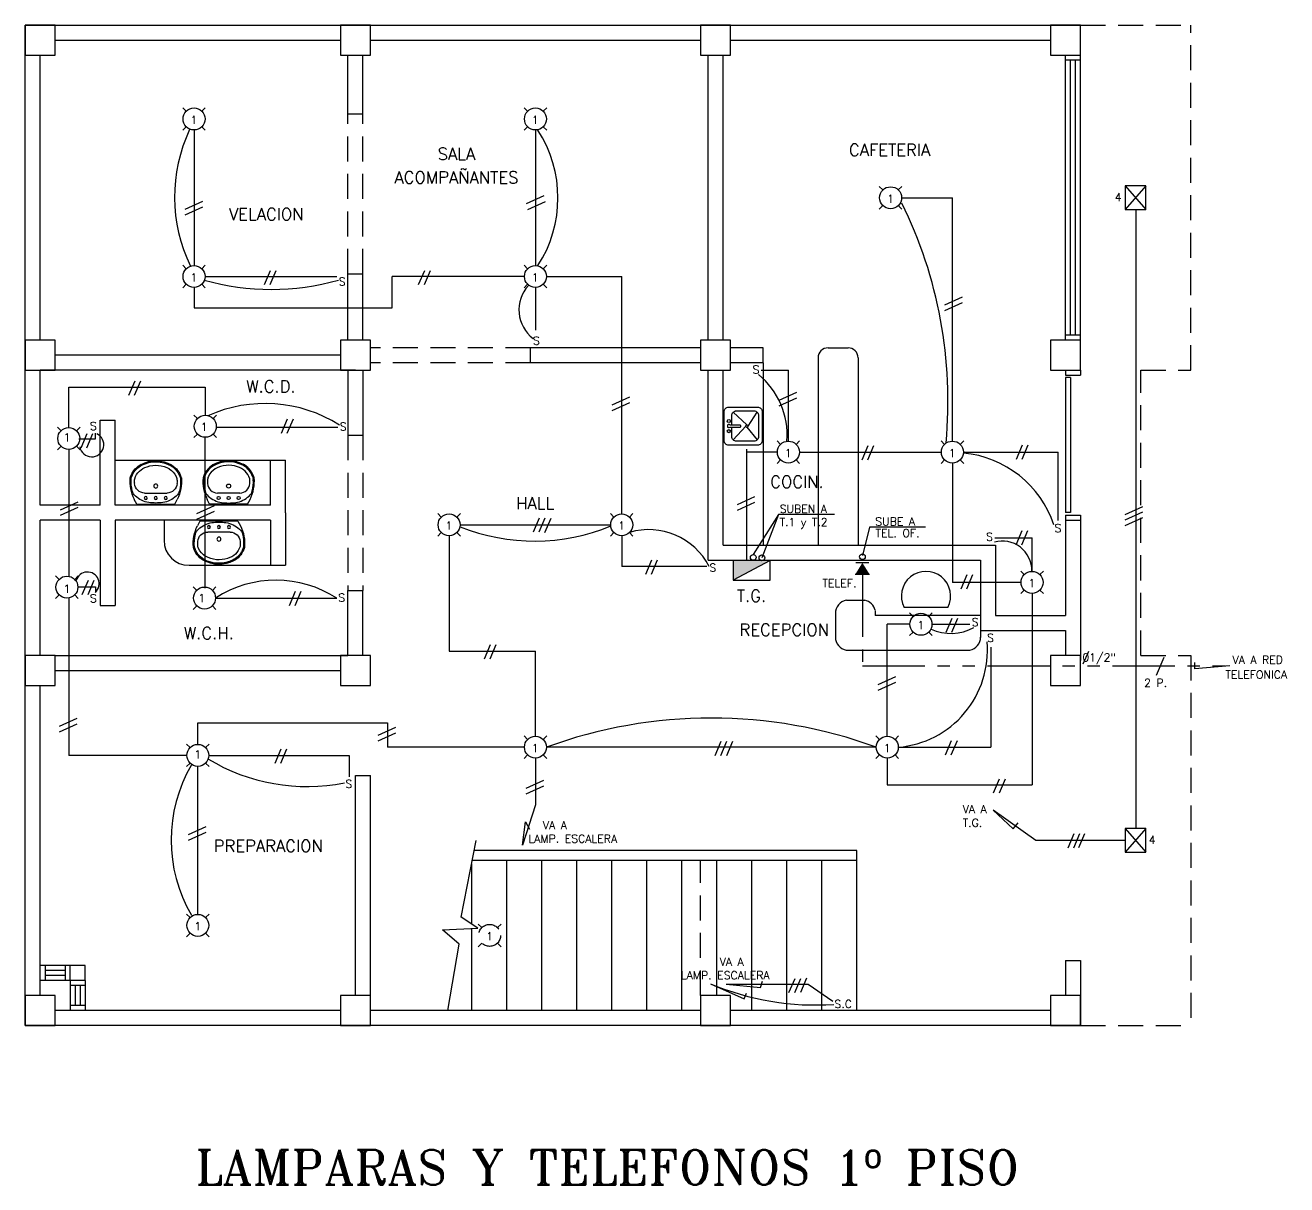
# Model space of a CAD drawing. Extents: x -89.1 to -43.4, y -9.8 to 19.6.
# Drawn here: x -88.57 to -75.96, y 7.48 to 19.07 of the extents above; entities that cross this region are included whole.
import ezdxf
from ezdxf.enums import TextEntityAlignment as Align

# ---------------------------------------------------------------- set-up
doc = ezdxf.new("R2010")
doc.units = 0
doc.header["$MEASUREMENT"] = 0
doc.linetypes.add('HIDDEN', pattern=[0.375, 0.25, -0.125])
doc.linetypes.add('PHANTOM2', pattern=[1.25, 0.625, -0.125, 0.125, -0.125, 0.125, -0.125])
doc.layers.get('0').update_dxf_attribs({"linetype": 'CONTINUOUS'})
for name, color, linetype in [('CABLES', 2, 'CONTINUOUS'), ('CAJONEO', 1, 'CONTINUOUS'), ('ELEMENTOS-ELEC', 2, 'CONTINUOUS'), ('NOTAS', 2, 'CONTINUOUS'), ('TEXTO', 2, 'CONTINUOUS'), ('TITULOS', 3, 'CONTINUOUS'), ('TUBERIA', 30, 'CONTINUOUS'), ('TUBERIA-TELEF', 21, 'PHANTOM2')]:
    doc.layers.add(name, color=color, linetype=linetype)
doc.styles.add('ROMANS', font='romans.shx', dxfattribs={"height": 0.08})
doc.styles.add('ROMANT', font='romant.shx', dxfattribs={"height": 0.15})

# ---------------------------------------------------------------- blocks, each defined once
blk = doc.blocks.new('TUTOR167')
for p, q in [((-0.19, 0), (-0.215, -0.046)), ((-0.19, 0), (0.19, 0)), ((0.19, 0), (0.215, -0.046)), ((-0.112, -0.11), (0.112, -0.11)), ((-0.158, -0.391), (-0.146, -0.397)), ((-0.153, -0.382), (-0.142, -0.388))]:
    blk.add_line(p, q)
for centre, radius in [((-0.1, -0.06), 0.015), ((0, -0.06), 0.015), ((0.1, -0.06), 0.015), ((0, -0.18), 0.02)]:
    blk.add_circle(centre, radius)
for centre, radius, start, end in [((0.14, -0.225), 0.397, 153.2366, 185.1908), ((-0.139, -0.155), 0.1, 131.0686, 165.7987), ((-0.112, -0.21), 0.1, 90, 176.5875), ((-0.018, -0.293), 0.284, 100.6374, 131.0686), ((0, -0.586), 0.576, 82.9944, 97.0056), ((0.018, -0.293), 0.284, 48.9314, 79.3626), ((0.112, -0.21), 0.1, 3.4125, 90), ((0.139, -0.155), 0.1, 14.2013, 48.9314), ((-0.14, -0.225), 0.397, 354.8092, 26.7634), ((0.14, -0.225), 0.387, 165.7987, 183.085), ((-0.147, -0.24), 0.1, 183.085, 200.7802), ((0.14, -0.225), 0.352, 176.5875, 184.6254), ((0.112, -0.233), 0.1, 335.4879, 358.2317), ((-0.14, -0.225), 0.352, 358.2317, 3.4125), ((-0.14, -0.225), 0.387, 354.8092, 14.2013), ((-0.04, -0.2), 0.224, 196.2861, 238.2877), ((-0.04, -0.2), 0.214, 200.7802, 238.2877), ((-0.04, -0.2), 0.179, 197.3522, 254.7067), ((0, -0.111), 0.276, 251.4503, 299.3617), ((0.04, -0.2), 0.179, 301.7123, 335.4879), ((0.04, -0.2), 0.214, 301.7123, 343.7139), ((0.04, -0.2), 0.224, 301.7123, 343.7139), ((0, -0.111), 0.321, 242.8748, 299.3617), ((0, -0.111), 0.311, 242.8748, 299.3617)]:
    blk.add_arc(centre, radius, start, end)
blk = doc.blocks.new('TUTOR61')
for p, q in [((0, -0.284), (-0.182, -0.119)), ((-0.013, -0.079), (-0.013, -0.209)), ((0.016, -0.3), (0.182, -0.119)), ((-0.016, -0.3), (-0.182, -0.434)), ((0, -0.317), (0.182, -0.434))]:
    blk.add_line(p, q)
blk.add_lwpolyline([(-0.19, 0), (0.19, 0, -0.414214), (0.25, -0.06), (0.25, -0.44, -0.414214), (0.19, -0.5), (-0.19, -0.5, -0.414214), (-0.25, -0.44), (-0.25, -0.06, -0.414214)], format="xyb", close=True)
for points in [[(0.013, -0.102), (0.14, -0.102, -0.414214), (0.2, -0.162), (0.2, -0.392, -0.414214), (0.14, -0.452), (-0.14, -0.452, -0.414214), (-0.2, -0.392), (-0.2, -0.162, -0.414214), (-0.14, -0.102)], [(-0.14, -0.102), (-0.013, -0.102, -0.414214)]]:
    blk.add_lwpolyline(points, format="xyb")
blk.add_lwpolyline([(0.013, -0.209), (0.013, -0.079)])
for centre, radius in [((-0.067, -0.062), 0.0203), ((0.067, -0.062), 0.0203), ((0, -0.3), 0.0163)]:
    blk.add_circle(centre, radius)
for centre, radius, start, end in [((0, -0.063), 0.0203, 309.4618, 230.5382), ((0, -0.209), 0.0129, 180, 0)]:
    blk.add_arc(centre, radius, start, end)

msp = doc.modelspace()

# ---------------------------------------------------------------- hatches: boundary and pattern name
at = {"layer": 'ELEMENTOS-ELEC'}
for points in [[(-81.121, 13.716), (-81.489, 13.716), (-81.489, 13.521)], [(-80.198, 13.694), (-80.126, 13.579), (-80.269, 13.579)]]:
    msp.add_hatch(color=256, dxfattribs=at).paths.add_polyline_path(points)

# ---------------------------------------------------------------- linework, layer by layer
at = {"layer": 'CABLES'}
for p, q in [((-86.793, 17.306), (-86.97, 17.226)), ((-83.383, 17.365), (-83.559, 17.285)), ((-83.37, 17.304), (-83.547, 17.224)), ((-86.793, 17.251), (-86.97, 17.171)), ((-86.118, 16.614), (-86.178, 16.472)), ((-86.06, 16.614), (-86.121, 16.472)), ((-84.576, 16.614), (-84.637, 16.472)), ((-84.519, 16.614), (-84.58, 16.472)), ((-79.202, 16.349), (-79.378, 16.269)), ((-79.202, 16.294), (-79.378, 16.214)), ((-87.472, 15.51), (-87.533, 15.368)), ((-87.415, 15.51), (-87.476, 15.368)), ((-80.857, 15.397), (-81.033, 15.317)), ((-82.526, 15.349), (-82.702, 15.269)), ((-82.526, 15.293), (-82.702, 15.213)), ((-80.857, 15.342), (-81.033, 15.262)), ((-85.947, 15.13), (-86.007, 14.987)), ((-85.889, 15.13), (-85.95, 14.987)), ((-87.951, 14.984), (-88.012, 14.842)), ((-87.894, 14.984), (-87.955, 14.842)), ((-80.143, 14.864), (-80.204, 14.722)), ((-80.086, 14.864), (-80.147, 14.722)), ((-78.6, 14.87), (-78.661, 14.728)), ((-78.543, 14.87), (-78.603, 14.728)), ((-88.039, 14.302), (-88.216, 14.222)), ((-86.679, 14.263), (-86.855, 14.183)), ((-81.275, 14.353), (-81.451, 14.273)), ((-81.275, 14.297), (-81.451, 14.217)), ((-77.398, 14.253), (-77.574, 14.173)), ((-88.039, 14.246), (-88.216, 14.166)), ((-86.679, 14.207), (-86.855, 14.127)), ((-83.428, 14.142), (-83.489, 14)), ((-83.371, 14.142), (-83.432, 14)), ((-83.313, 14.136), (-83.374, 13.993)), ((-77.398, 14.2), (-77.574, 14.12)), ((-77.398, 14.144), (-77.574, 14.064)), ((-78.604, 14.013), (-78.665, 13.871)), ((-78.547, 14.013), (-78.608, 13.871)), ((-82.305, 13.721), (-82.366, 13.579)), ((-82.248, 13.721), (-82.309, 13.579)), ((-87.938, 13.517), (-87.999, 13.375)), ((-87.881, 13.517), (-87.941, 13.375)), ((-79.154, 13.574), (-79.215, 13.432)), ((-79.097, 13.574), (-79.157, 13.432)), ((-85.867, 13.406), (-85.928, 13.263)), ((-85.81, 13.406), (-85.87, 13.263)), ((-79.303, 13.139), (-79.364, 12.996)), ((-79.246, 13.139), (-79.306, 12.996)), ((-83.919, 12.874), (-83.98, 12.731)), ((-83.862, 12.874), (-83.923, 12.731)), ((-79.868, 12.554), (-80.045, 12.474)), ((-79.868, 12.498), (-80.045, 12.418)), ((-88.051, 12.136), (-88.227, 12.056)), ((-88.051, 12.081), (-88.227, 12)), ((-84.865, 12.046), (-85.041, 11.966)), ((-84.865, 11.99), (-85.041, 11.91)), ((-81.612, 11.907), (-81.673, 11.765)), ((-81.555, 11.907), (-81.615, 11.765)), ((-81.496, 11.907), (-81.557, 11.765)), ((-79.31, 11.914), (-79.37, 11.772)), ((-79.252, 11.914), (-79.313, 11.772)), ((-86.011, 11.831), (-86.072, 11.689)), ((-85.954, 11.831), (-86.015, 11.689)), ((-83.387, 11.516), (-83.563, 11.436)), ((-78.829, 11.532), (-78.89, 11.39)), ((-78.772, 11.532), (-78.832, 11.39)), ((-83.387, 11.46), (-83.563, 11.38)), ((-86.761, 11.053), (-86.937, 10.973)), ((-86.761, 10.997), (-86.937, 10.917)), ((-78.083, 10.983), (-78.144, 10.841)), ((-78.026, 10.983), (-78.087, 10.841)), ((-77.976, 10.986), (-78.037, 10.844)), ((-80.874, 9.535), (-80.935, 9.393)), ((-80.817, 9.535), (-80.877, 9.393)), ((-80.757, 9.542), (-80.818, 9.399))]:
    msp.add_line(p, q, dxfattribs=at)
at = {"layer": 'CAJONEO'}
for p, q in [((-88.566, 9.069), (-88.566, 19.069)), ((-88.566, 19.069), (-78.016, 19.069)), ((-88.266, 18.919), (-85.416, 18.919)), ((-85.116, 18.919), (-81.816, 18.919)), ((-81.516, 18.919), (-78.316, 18.919)), ((-88.416, 15.919), (-88.416, 18.769)), ((-85.341, 18.182), (-85.341, 18.769)), ((-85.191, 18.182), (-85.191, 18.769)), ((-81.741, 15.919), (-81.741, 18.769)), ((-81.591, 15.919), (-81.591, 18.769)), ((-78.166, 15.919), (-78.166, 18.769)), ((-78.016, 18.719), (-78.166, 18.719)), ((-78.116, 15.969), (-78.116, 18.719)), ((-78.066, 15.969), (-78.066, 18.719)), ((-78.016, 15.919), (-78.016, 18.769)), ((-85.341, 18.182), (-85.191, 18.182)), ((-85.341, 16.582), (-85.191, 16.582)), ((-85.341, 15.919), (-85.341, 16.582)), ((-85.191, 15.919), (-85.191, 16.582)), ((-78.016, 15.969), (-78.166, 15.969)), ((-85.416, 15.769), (-88.266, 15.769)), ((-81.816, 15.844), (-83.516, 15.844)), ((-83.516, 15.694), (-83.516, 15.844)), ((-81.191, 15.844), (-81.516, 15.844)), ((-81.191, 15.694), (-81.191, 15.844)), ((-80.541, 15.844), (-80.341, 15.844)), ((-81.816, 15.694), (-83.516, 15.694)), ((-81.191, 15.694), (-81.516, 15.694)), ((-81.191, 15.694), (-81.191, 13.869)), ((-80.641, 15.744), (-80.641, 13.869)), ((-80.241, 15.744), (-80.241, 13.869)), ((-88.416, 14.269), (-88.416, 15.619)), ((-85.266, 15.619), (-88.416, 15.619)), ((-85.341, 15.619), (-85.341, 14.969)), ((-85.191, 15.619), (-85.191, 14.969)), ((-81.741, 13.719), (-81.741, 15.619)), ((-81.591, 13.869), (-81.591, 15.619)), ((-78.166, 15.619), (-78.166, 15.569)), ((-78.166, 15.569), (-78.016, 15.569)), ((-78.166, 15.548), (-78.166, 14.198)), ((-78.116, 15.548), (-78.166, 15.548)), ((-78.116, 15.548), (-78.116, 14.198)), ((-78.016, 15.619), (-78.016, 15.569)), ((-87.816, 14.269), (-87.816, 15.119)), ((-87.816, 15.119), (-87.666, 15.119)), ((-87.666, 14.269), (-87.666, 15.119)), ((-85.341, 14.969), (-85.191, 14.969)), ((-87.666, 14.719), (-86.116, 14.719)), ((-86.116, 14.269), (-86.116, 14.719)), ((-86.116, 14.719), (-85.966, 14.719)), ((-85.966, 14.194), (-85.966, 14.719)), ((-87.816, 14.269), (-88.416, 14.269)), ((-87.816, 14.269), (-88.416, 14.269)), ((-86.116, 14.269), (-87.666, 14.269)), ((-86.116, 14.269), (-87.666, 14.269)), ((-85.966, 14.194), (-85.966, 13.669)), ((-78.116, 14.198), (-78.166, 14.198)), ((-78.166, 14.169), (-78.166, 13.948)), ((-78.166, 14.169), (-78.016, 14.169)), ((-78.166, 14.169), (-78.166, 13.169)), ((-78.016, 14.169), (-78.016, 14.119)), ((-87.816, 14.119), (-88.416, 14.119)), ((-87.816, 14.119), (-88.416, 14.119)), ((-88.416, 12.769), (-88.416, 14.119)), ((-87.816, 14.119), (-87.816, 13.269)), ((-86.116, 14.119), (-87.666, 14.119)), ((-86.116, 14.119), (-87.666, 14.119)), ((-87.666, 14.119), (-87.666, 13.269)), ((-87.179, 14.119), (-87.179, 13.919)), ((-86.116, 14.119), (-86.116, 13.669)), ((-78.166, 14.119), (-78.016, 14.119)), ((-78.016, 14.119), (-78.016, 12.719)), ((-81.591, 13.869), (-78.866, 13.869)), ((-78.866, 13.869), (-78.866, 13.169)), ((-86.929, 13.669), (-86.116, 13.669)), ((-86.116, 13.669), (-85.966, 13.669)), ((-81.741, 13.719), (-79.016, 13.719)), ((-79.016, 13.719), (-79.016, 13.019)), ((-85.341, 12.769), (-85.341, 13.419)), ((-85.341, 13.419), (-85.191, 13.419)), ((-85.191, 12.769), (-85.191, 13.419)), ((-87.816, 13.269), (-87.666, 13.269)), ((-80.175, 13.319), (-80.358, 13.319)), ((-79.344, 13.248), (-79.78, 13.248)), ((-80.466, 13.187), (-80.466, 12.949)), ((-80.07, 13.219), (-80.07, 13.169)), ((-79.016, 13.169), (-80.07, 13.169)), ((-79.016, 13.187), (-79.016, 12.949)), ((-78.866, 13.169), (-78.166, 13.169)), ((-79.016, 13.019), (-78.166, 13.019)), ((-78.166, 13.019), (-78.166, 12.769)), ((-88.266, 12.769), (-85.341, 12.769)), ((-79.125, 12.819), (-80.358, 12.819)), ((-88.266, 12.619), (-85.416, 12.619)), ((-88.416, 9.669), (-88.416, 12.469)), ((-85.266, 9.369), (-85.266, 11.569)), ((-85.266, 11.569), (-85.116, 11.569)), ((-85.116, 9.369), (-85.116, 11.569)), ((-84.209, 10.15), (-84.057, 10.917)), ((-80.253, 10.719), (-84.096, 10.719)), ((-80.253, 10.819), (-84.076, 10.819)), ((-83.753, 9.219), (-83.753, 10.719)), ((-83.403, 9.219), (-83.403, 10.719)), ((-83.053, 9.219), (-83.053, 10.719)), ((-82.703, 9.219), (-82.703, 10.719)), ((-82.353, 9.219), (-82.353, 10.719)), ((-82.003, 9.219), (-82.003, 10.719)), ((-81.653, 9.369), (-81.653, 10.719)), ((-81.303, 9.219), (-81.303, 10.719)), ((-80.953, 9.219), (-80.953, 10.719)), ((-80.603, 9.219), (-80.603, 10.719)), ((-80.253, 10.719), (-80.253, 10.819)), ((-80.253, 9.219), (-80.253, 10.719)), ((-84.103, 10.08), (-84.103, 10.683)), ((-84.043, 10.04), (-84.209, 10.15)), ((-84.396, 10.026), (-84.043, 10.04)), ((-84.23, 9.881), (-84.396, 10.026)), ((-84.103, 9.219), (-84.103, 10.035)), ((-84.343, 9.219), (-84.23, 9.881)), ((-78.166, 9.719), (-78.166, 9.369)), ((-78.166, 9.719), (-78.016, 9.719)), ((-78.016, 9.719), (-78.016, 9.069)), ((-88.416, 9.369), (-88.416, 9.669)), ((-88.116, 9.669), (-88.416, 9.669)), ((-88.366, 9.669), (-88.366, 9.519)), ((-88.166, 9.619), (-88.366, 9.619)), ((-88.166, 9.669), (-88.166, 9.519)), ((-87.966, 9.669), (-88.116, 9.669)), ((-88.116, 9.519), (-88.116, 9.669)), ((-87.966, 9.519), (-87.966, 9.669)), ((-88.116, 9.519), (-88.416, 9.519)), ((-88.166, 9.569), (-88.366, 9.569)), ((-87.966, 9.519), (-88.116, 9.519)), ((-88.116, 9.519), (-88.116, 9.219)), ((-87.966, 9.469), (-88.116, 9.469)), ((-88.066, 9.469), (-88.066, 9.269)), ((-88.016, 9.469), (-88.016, 9.269)), ((-87.966, 9.519), (-87.966, 9.219)), ((-87.966, 9.219), (-88.266, 9.219)), ((-87.966, 9.269), (-88.116, 9.269)), ((-85.416, 9.219), (-87.966, 9.219)), ((-81.816, 9.219), (-85.116, 9.219)), ((-78.316, 9.219), (-81.516, 9.219)), ((-78.016, 9.069), (-88.566, 9.069))]:
    msp.add_line(p, q, dxfattribs=at)
at = {"layer": 'CAJONEO', "linetype": 'HIDDEN'}
for p, q in [((-78.016, 19.069), (-76.916, 19.069)), ((-76.916, 15.619), (-76.916, 19.069)), ((-85.341, 16.582), (-85.341, 18.182)), ((-85.191, 16.582), (-85.191, 18.182)), ((-83.516, 15.844), (-85.116, 15.844)), ((-83.516, 15.694), (-85.116, 15.694)), ((-77.416, 12.769), (-77.416, 15.619)), ((-77.416, 15.619), (-76.916, 15.619)), ((-85.341, 14.969), (-85.341, 13.419)), ((-85.191, 14.969), (-85.191, 13.419)), ((-77.416, 12.769), (-76.916, 12.769)), ((-76.916, 12.769), (-76.916, 9.069)), ((-81.816, 9.369), (-81.816, 10.719)), ((-78.016, 9.069), (-76.916, 9.069))]:
    msp.add_line(p, q, dxfattribs=at)
at = {"layer": 'CAJONEO'}
for points in [[(-88.566, 18.769), (-88.266, 18.769), (-88.266, 19.069), (-88.566, 19.069)], [(-85.416, 18.769), (-85.116, 18.769), (-85.116, 19.069), (-85.416, 19.069)], [(-81.816, 18.769), (-81.516, 18.769), (-81.516, 19.069), (-81.816, 19.069)], [(-78.316, 18.769), (-78.016, 18.769), (-78.016, 19.069), (-78.316, 19.069)], [(-88.566, 15.619), (-88.266, 15.619), (-88.266, 15.919), (-88.566, 15.919)], [(-85.416, 15.619), (-85.116, 15.619), (-85.116, 15.919), (-85.416, 15.919)], [(-81.816, 15.619), (-81.516, 15.619), (-81.516, 15.919), (-81.816, 15.919)], [(-78.316, 15.619), (-78.016, 15.619), (-78.016, 15.919), (-78.316, 15.919)], [(-88.566, 12.469), (-88.266, 12.469), (-88.266, 12.769), (-88.566, 12.769)], [(-85.416, 12.469), (-85.116, 12.469), (-85.116, 12.769), (-85.416, 12.769)], [(-78.316, 12.469), (-78.016, 12.469), (-78.016, 12.769), (-78.316, 12.769)], [(-88.566, 9.069), (-88.266, 9.069), (-88.266, 9.369), (-88.566, 9.369)], [(-85.416, 9.069), (-85.116, 9.069), (-85.116, 9.369), (-85.416, 9.369)], [(-81.816, 9.069), (-81.516, 9.069), (-81.516, 9.369), (-81.816, 9.369)], [(-78.316, 9.069), (-78.016, 9.069), (-78.016, 9.369), (-78.316, 9.369)]]:
    msp.add_lwpolyline(points, close=True, dxfattribs=at)
for centre, radius, start, end in [((-80.541, 15.744), 0.1, 90, 180), ((-80.341, 15.744), 0.1, 0, 90), ((-86.929, 13.919), 0.25, 180, 270), ((-79.562, 13.363), 0.246, 332.1819, 207.8181), ((-80.333, 13.188), 0.134, 100.9251, 180.5044), ((-80.2, 13.188), 0.134, 13.5069, 79.0749), ((-80.333, 12.951), 0.134, 179.4956, 259.0749), ((-79.15, 12.951), 0.134, 280.9251, 0.5044)]:
    msp.add_arc(centre, radius, start, end, dxfattribs=at)
at = {"layer": 'ELEMENTOS-ELEC'}
for p, q in [((-86.957, 18.21), (-86.992, 18.245)), ((-86.801, 18.21), (-86.766, 18.245)), ((-83.544, 18.21), (-83.579, 18.245)), ((-83.389, 18.21), (-83.353, 18.245)), ((-86.957, 18.054), (-86.992, 18.019)), ((-86.801, 18.054), (-86.766, 18.019)), ((-83.544, 18.054), (-83.579, 18.019)), ((-83.389, 18.054), (-83.353, 18.019)), ((-79.994, 17.422), (-80.029, 17.457)), ((-79.839, 17.422), (-79.803, 17.457)), ((-77.57, 17.462), (-77.363, 17.226)), ((-77.363, 17.462), (-77.57, 17.226)), ((-79.994, 17.267), (-80.029, 17.231)), ((-79.839, 17.267), (-79.803, 17.231)), ((-86.957, 16.635), (-86.992, 16.67)), ((-86.801, 16.635), (-86.766, 16.67)), ((-83.544, 16.635), (-83.579, 16.67)), ((-83.389, 16.635), (-83.353, 16.67)), ((-86.957, 16.479), (-86.992, 16.444)), ((-86.801, 16.479), (-86.766, 16.444)), ((-83.544, 16.479), (-83.579, 16.444)), ((-83.389, 16.479), (-83.353, 16.444)), ((-86.845, 15.136), (-86.88, 15.172)), ((-86.689, 15.136), (-86.654, 15.172)), ((-88.208, 15.014), (-88.244, 15.05)), ((-88.053, 15.014), (-88.018, 15.05)), ((-86.845, 14.981), (-86.88, 14.946)), ((-86.689, 14.981), (-86.654, 14.946)), ((-81.015, 14.878), (-81.051, 14.914)), ((-80.86, 14.878), (-80.825, 14.914)), ((-79.376, 14.878), (-79.411, 14.914)), ((-79.221, 14.878), (-79.185, 14.914)), ((-88.208, 14.859), (-88.244, 14.823)), ((-88.053, 14.859), (-88.018, 14.823)), ((-81.015, 14.723), (-81.051, 14.688)), ((-80.86, 14.723), (-80.825, 14.688)), ((-79.376, 14.723), (-79.411, 14.688)), ((-79.221, 14.723), (-79.185, 14.688)), ((-84.407, 14.152), (-84.442, 14.188)), ((-84.251, 14.152), (-84.216, 14.188)), ((-82.682, 14.152), (-82.717, 14.188)), ((-82.526, 14.152), (-82.491, 14.188)), ((-84.407, 13.997), (-84.442, 13.961)), ((-84.251, 13.997), (-84.216, 13.961)), ((-82.682, 13.997), (-82.717, 13.961)), ((-82.526, 13.997), (-82.491, 13.961)), ((-81.121, 13.716), (-81.489, 13.521)), ((-88.227, 13.529), (-88.263, 13.564)), ((-88.072, 13.529), (-88.037, 13.564)), ((-80.126, 13.579), (-80.269, 13.579)), ((-78.579, 13.577), (-78.615, 13.612)), ((-78.424, 13.577), (-78.389, 13.612)), ((-88.227, 13.374), (-88.263, 13.338)), ((-88.072, 13.374), (-88.037, 13.338)), ((-86.851, 13.419), (-86.887, 13.455)), ((-86.696, 13.419), (-86.661, 13.455)), ((-78.579, 13.422), (-78.615, 13.386)), ((-78.424, 13.422), (-78.389, 13.386)), ((-86.851, 13.264), (-86.887, 13.229)), ((-86.696, 13.264), (-86.661, 13.229)), ((-79.69, 13.157), (-79.726, 13.193)), ((-79.535, 13.157), (-79.5, 13.193)), ((-79.69, 13.002), (-79.726, 12.967)), ((-79.535, 13.002), (-79.5, 12.967)), ((-77.185, 12.747), (-77.261, 12.567)), ((-86.919, 11.847), (-86.954, 11.882)), ((-86.764, 11.847), (-86.728, 11.882)), ((-83.544, 11.928), (-83.579, 11.964)), ((-83.389, 11.928), (-83.353, 11.964)), ((-80.026, 11.928), (-80.062, 11.964)), ((-79.871, 11.928), (-79.836, 11.964)), ((-83.544, 11.773), (-83.579, 11.738)), ((-83.389, 11.773), (-83.353, 11.738)), ((-80.026, 11.773), (-80.062, 11.738)), ((-79.871, 11.773), (-79.836, 11.738)), ((-86.919, 11.692), (-86.954, 11.656)), ((-86.764, 11.692), (-86.728, 11.656)), ((-77.57, 11.037), (-77.363, 10.801)), ((-77.363, 11.037), (-77.57, 10.801)), ((-86.919, 10.147), (-86.954, 10.182)), ((-86.764, 10.147), (-86.728, 10.182)), ((-86.919, 9.992), (-86.954, 9.956)), ((-86.764, 9.992), (-86.728, 9.956)), ((-84.001, 10.047), (-84.037, 10.082)), ((-83.846, 10.047), (-83.81, 10.082)), ((-84.001, 9.892), (-84.037, 9.856)), ((-83.846, 9.892), (-83.81, 9.856))]:
    msp.add_line(p, q, dxfattribs=at)
at = {"layer": 'ELEMENTOS-ELEC', "color": 4}
for p, q in [((-86.879, 18.022), (-86.879, 16.667)), ((-83.466, 18.022), (-83.466, 16.667)), ((-79.806, 17.344), (-79.298, 17.344)), ((-79.298, 14.911), (-79.298, 17.344)), ((-77.466, 17.226), (-77.466, 11.037)), ((-86.769, 16.557), (-85.45, 16.557)), ((-83.576, 16.557), (-84.899, 16.557)), ((-84.899, 16.243), (-84.899, 16.557)), ((-83.356, 16.557), (-82.604, 16.557)), ((-82.604, 14.184), (-82.604, 16.557)), ((-86.879, 16.447), (-86.879, 16.243)), ((-83.466, 16.447), (-83.466, 16.019)), ((-86.879, 16.243), (-84.899, 16.243)), ((-81.21, 15.621), (-80.938, 15.621)), ((-80.938, 14.911), (-80.938, 15.621)), ((-88.131, 15.451), (-86.769, 15.451)), ((-88.131, 15.046), (-88.131, 15.451)), ((-86.769, 15.451), (-86.769, 15.169)), ((-86.658, 15.049), (-85.442, 15.049)), ((-88.031, 14.934), (-87.865, 14.934)), ((-87.865, 14.934), (-87.865, 14.991)), ((-86.767, 13.44), (-86.767, 14.949)), ((-88.131, 14.827), (-88.131, 13.56)), ((-81.355, 14.832), (-81.355, 13.716)), ((-81.048, 14.801), (-81.351, 14.801)), ((-80.828, 14.801), (-79.408, 14.801)), ((-79.188, 14.801), (-78.242, 14.801)), ((-78.242, 14.116), (-78.242, 14.801)), ((-79.298, 14.691), (-79.298, 13.499)), ((-84.219, 14.074), (-82.714, 14.074)), ((-84.329, 13.965), (-84.329, 12.812)), ((-82.604, 13.965), (-82.604, 13.657)), ((-78.875, 13.944), (-78.502, 13.944)), ((-78.502, 13.609), (-78.502, 13.944)), ((-81.752, 13.657), (-82.604, 13.657)), ((-78.612, 13.499), (-79.298, 13.499)), ((-88.04, 13.455), (-87.865, 13.455)), ((-87.865, 13.455), (-87.865, 13.398)), ((-78.502, 13.39), (-78.502, 11.474)), ((-88.131, 13.343), (-88.131, 11.769)), ((-86.664, 13.34), (-85.451, 13.34)), ((-79.949, 11.96), (-79.949, 13.08)), ((-79.723, 13.08), (-79.949, 13.08)), ((-79.503, 13.08), (-79.123, 13.08)), ((-84.329, 12.812), (-83.466, 12.812)), ((-83.466, 11.96), (-83.466, 12.812)), ((-78.913, 12.852), (-78.913, 11.851)), ((-86.841, 12.094), (-84.945, 12.094)), ((-86.841, 11.879), (-86.841, 12.094)), ((-84.945, 12.094), (-84.945, 11.851)), ((-86.951, 11.769), (-88.131, 11.769)), ((-86.731, 11.769), (-85.327, 11.769)), ((-85.327, 11.769), (-85.327, 11.553)), ((-83.576, 11.851), (-84.945, 11.851)), ((-83.466, 11.741), (-83.466, 11.274)), ((-80.059, 11.851), (-83.356, 11.851)), ((-79.949, 11.741), (-79.949, 11.474)), ((-79.839, 11.851), (-78.913, 11.851)), ((-86.841, 10.179), (-86.841, 11.659)), ((-79.949, 11.474), (-78.502, 11.474)), ((-83.466, 11.274), (-83.595, 10.871)), ((-83.595, 10.871), (-83.565, 11.103)), ((-83.565, 11.103), (-83.524, 11.032)), ((-78.464, 10.919), (-78.892, 11.222)), ((-78.892, 11.222), (-78.689, 11.033)), ((-78.689, 11.033), (-78.641, 11.096)), ((-77.57, 10.919), (-78.464, 10.919)), ((-81.559, 9.48), (-81.217, 9.448)), ((-81.559, 9.48), (-80.741, 9.48)), ((-81.217, 9.448), (-81.198, 9.51)), ((-80.741, 9.48), (-80.494, 9.31))]:
    msp.add_line(p, q, dxfattribs=at)
at = {"layer": 'ELEMENTOS-ELEC', "color": 6}
for p, q in [((-81.716, 9.486), (-81.378, 9.333)), ((-81.378, 9.333), (-81.356, 9.39))]:
    msp.add_line(p, q, dxfattribs=at)
at = {"layer": 'ELEMENTOS-ELEC'}
for points in [[(-77.363, 17.462), (-77.57, 17.462), (-77.57, 17.226), (-77.363, 17.226)], [(-81.121, 13.716), (-81.489, 13.716), (-81.489, 13.521), (-81.121, 13.521)], [(-77.363, 11.037), (-77.57, 11.037), (-77.57, 10.801), (-77.363, 10.801)]]:
    msp.add_lwpolyline(points, close=True, dxfattribs=at)
for centre, radius in [((-86.879, 18.132), 0.11), ((-83.466, 18.132), 0.11), ((-79.916, 17.344), 0.11), ((-86.879, 16.557), 0.11), ((-83.466, 16.557), 0.11), ((-86.767, 15.059), 0.11), ((-88.131, 14.937), 0.11), ((-80.938, 14.801), 0.11), ((-79.298, 14.801), 0.11), ((-84.329, 14.074), 0.11), ((-82.604, 14.074), 0.11), ((-81.289, 13.748), 0.0285), ((-81.202, 13.744), 0.0285), ((-80.197, 13.755), 0.0285), ((-88.15, 13.451), 0.11), ((-78.502, 13.499), 0.11), ((-86.774, 13.342), 0.11), ((-79.613, 13.08), 0.11), ((-86.841, 11.769), 0.11), ((-83.466, 11.851), 0.11), ((-79.949, 11.851), 0.11), ((-86.841, 10.069), 0.11)]:
    msp.add_circle(centre, radius, dxfattribs=at)
at = {"layer": 'ELEMENTOS-ELEC', "linetype": 'HIDDEN'}
msp.add_circle((-83.924, 9.969), 0.11, dxfattribs=at)
at = {"layer": 'ELEMENTOS-ELEC', "color": 6}
for centre, radius, start, end in [((-85.491, 17.351), 1.583, 154.7437, 205.8329), ((-84.49, 17.343), 1.249, 327.1487, 32.8513), ((-83.833, 15.31), 4.491, 354.6888, 26.1748), ((-86.106, 18.877), 2.449, 254.1143, 285.8857), ((-83.272, 16.223), 0.359, 137.5455, 232.7032), ((-81.738, 14.969), 0.788, 355.9674, 50.5649), ((-86.169, 13.892), 1.395, 57.7636, 114.1345), ((-87.902, 14.875), 0.121, 189.88, 65.494), ((-79.286, 13.738), 1.058, 18.5289, 84.6158), ((-83.474, 15.921), 2.009, 248.2439, 292.3116), ((-82.334, 13.345), 0.681, 27.4271, 106.3625), ((-78.799, 13.616), 0.296, 359.4266, 105.5925), ((-87.944, 13.485), 0.117, 312.3744, 164.1999), ((-86.059, 12.401), 1.119, 57.08, 122.7362), ((-79.313, 13.454), 0.466, 244.8021, 299.4343), ((-79.919, 12.818), 0.971, 274.7403, 5.072), ((-81.708, 7.341), 4.801, 69.9142, 110.0858), ((-85.747, 13.373), 1.916, 238.8024, 281.1614), ((-85.613, 10.922), 1.495, 149.8578, 210.1422), ((-80.669, 11.955), 2.682, 247.0305, 273.9631)]:
    msp.add_arc(centre, radius, start, end, dxfattribs=at)
at = {"layer": 'TEXTO', "color": 6}
for p, q in [((-81.038, 14.176), (-81.289, 13.776)), ((-81.038, 14.176), (-81.202, 13.744)), ((-80.476, 14.176), (-81.038, 14.176)), ((-80.127, 14.05), (-80.197, 13.768)), ((-79.566, 14.05), (-80.127, 14.05))]:
    msp.add_line(p, q, dxfattribs=at)
at = {"layer": 'TEXTO'}
msp.add_line((-77.937, 12.806), (-77.994, 12.681), dxfattribs=at)
at = {"layer": 'TUBERIA'}
msp.add_line((-80.132, 13.694), (-80.264, 13.694), dxfattribs=at)
at = {"layer": 'TUBERIA-TELEF'}
for p, q in [((-80.198, 13.579), (-80.198, 12.665)), ((-80.198, 12.665), (-76.526, 12.665)), ((-76.873, 12.633), (-76.873, 12.698)), ((-76.526, 12.665), (-76.873, 12.633))]:
    msp.add_line(p, q, dxfattribs=at)

# ---------------------------------------------------------------- block references
at = {"layer": 'CAJONEO', "xscale": 0.76, "yscale": 0.76, "zscale": 0.76, "rotation": 90}
msp.add_blockref('TUTOR61', (-81.58, 15.061), dxfattribs=at)
at = {"layer": 'CAJONEO', "xscale": -1, "rotation": 180}
msp.add_blockref('TUTOR167', (-87.261, 14.282), dxfattribs=at)
at = {"layer": 'CAJONEO', "rotation": 180}
msp.add_blockref('TUTOR167', (-86.533, 14.282), dxfattribs=at)
at = {"layer": 'CAJONEO', "xscale": -1}
msp.add_blockref('TUTOR167', (-86.63, 14.111), dxfattribs=at)

# ---------------------------------------------------------------- texts
at = {"layer": 'ELEMENTOS-ELEC', "style": 'ROMANS'}
for s, p in [('S', (-85.433, 16.466)), ('S', (-83.491, 15.875)), ('S', (-81.296, 15.586)), ('S', (-87.92, 15.022)), ('S', (-85.423, 15.016)), ('S', (-78.277, 14.001)), ('S', (-78.962, 13.915)), ('S', (-81.727, 13.606)), ('S', (-87.92, 13.299)), ('S', (-85.437, 13.306)), ('S', (-79.105, 13.061)), ('S', (-78.952, 12.904)), ('01/2"', (-77.999, 12.709)), ('S', (-85.366, 11.444)), ('S.C', (-80.477, 9.243))]:
    msp.add_text(s, height=0.08, dxfattribs=at).set_placement(p)
at = {"layer": 'NOTAS', "style": 'ROMANS'}
for s, p in [('SALA', (-84.256, 17.783)), ('CAFETERIA', (-79.926, 17.822)), ('ACOMPAÑANTES', (-84.256, 17.564)), ('VELACION', (-86.157, 17.18)), ('W.C.D.', (-86.11, 15.458)), ('COCIN.', (-80.852, 14.504)), ('HALL', (-83.469, 14.289)), ('W.C.H.', (-86.731, 12.991)), ('RECEPCION', (-80.979, 13.025)), ('PREPARACION', (-86.137, 10.863))]:
    msp.add_text(s, height=0.12, dxfattribs=at).set_placement(p, align=Align.MIDDLE)
at = {"layer": 'TEXTO', "style": 'ROMANS'}
for s, p in [('1', (-86.914, 18.083)), ('1', (-83.502, 18.083)), ('1', (-79.952, 17.295)), ('4', (-77.675, 17.309)), ('1', (-86.914, 16.508)), ('1', (-83.502, 16.508)), ('1', (-86.812, 15.014)), ('1', (-88.183, 14.908)), ('1', (-80.973, 14.752)), ('1', (-79.334, 14.752)), ('SUBEN A ', (-81.025, 14.193)), ('T.1 y T.2', (-81.025, 14.062)), ('SUBE A ', (-80.069, 14.067)), ('1', (-84.367, 14.026)), ('1', (-82.639, 14.026)), ('TEL. OF.', (-80.066, 13.951)), ('TELEF.', (-80.597, 13.45)), ('1', (-78.537, 13.451)), ('1', (-88.183, 13.394)), ('1', (-86.837, 13.301)), ('1', (-79.648, 13.031)), ('VA A RED', (-76.498, 12.685)), ('TELEFONICA', (-76.569, 12.536)), ('2 P.', (-77.382, 12.454)), ('1', (-83.502, 11.802)), ('1', (-79.984, 11.802)), ('1', (-86.877, 11.738)), ('VA A', (-79.195, 11.192)), ('VA A', (-83.392, 11.03)), ('T.G.', (-79.195, 11.055)), ('LAMP. ESCALERA', (-83.537, 10.896)), ('4', (-77.336, 10.884)), ('1', (-86.877, 10.02)), ('1', (-83.959, 9.92)), ('VA A', (-81.624, 9.666)), ('LAMP. ESCALERA', (-82.013, 9.53))]:
    msp.add_text(s, height=0.08, dxfattribs=at).set_placement(p)
at = {"layer": 'TEXTO', "color": 4, "style": 'ROMANS'}
msp.add_text('T.G.', height=0.12, dxfattribs=at).set_placement((-81.453, 13.304))
at = {"layer": 'TITULOS', "style": 'ROMANT'}
msp.add_text('LAMPARAS Y TELEFONOS 1º PISO', height=0.35, dxfattribs=at).set_placement((-82.747, 7.653), align=Align.MIDDLE)

doc.saveas('drawing.dxf')
